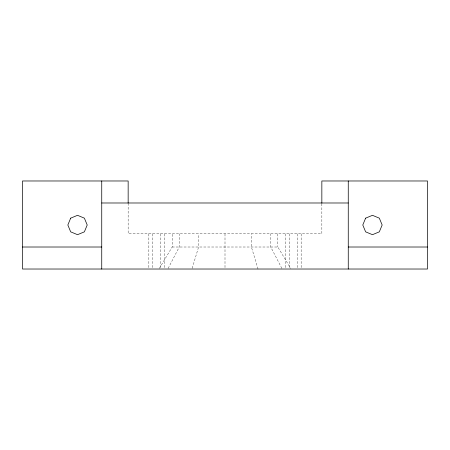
<?xml version="1.0" encoding="UTF-8"?>
<svg xmlns="http://www.w3.org/2000/svg" width="450" height="450" viewBox="0 0 450 450"><rect width="100%" height="100%" fill="white"/><g stroke="black" fill="none" stroke-linecap="round" stroke-linejoin="round"><path stroke-width="0.34" stroke-dasharray="2.25 1.69" d="M192.184 268.358L198.585 247.011L198.585 233.803M168.131 268.408L179.252 247.011L179.252 233.803M159.322 268.425L172.176 247.011L172.176 233.803M172.176 247.011L277.824 247.011L290.678 268.425M281.869 268.408L270.748 247.011L270.748 233.803M258.019 269.021L251.415 247.011L251.415 233.803M321.846 203.687L321.846 233.803L128.154 233.803L128.154 203.687M301.157 233.803L301.157 268.329M297.197 233.803L297.197 269.021M289.271 233.803L289.271 269.021M285.311 233.803L285.311 269.021M277.824 233.803L277.824 247.011M225 233.803L225 268.335M164.689 233.803L164.689 269.021M160.729 233.803L160.729 269.021M152.803 233.803L152.803 269.021M148.843 233.803L148.843 268.329"/><path stroke-width="0.67" d="M101.739 202.989L348.261 202.989M22.5 247.011L101.739 247.011M348.261 247.011L427.5 247.011M348.261 180.979L348.261 269.021M321.846 203.22L321.846 180.979L427.5 180.979L427.5 269.021L22.5 269.021L22.5 180.979L128.154 180.979L128.154 203.22M101.739 180.979L101.739 269.021M70.678 218.154L67.843 225L70.678 231.846L77.529 234.686L84.375 231.846L87.21 225L84.375 218.154L77.529 215.314L70.678 218.154M365.625 218.154L362.79 225L365.625 231.846L372.471 234.686L379.322 231.846L382.157 225L379.322 218.154L372.471 215.314L365.625 218.154"/></g></svg>
